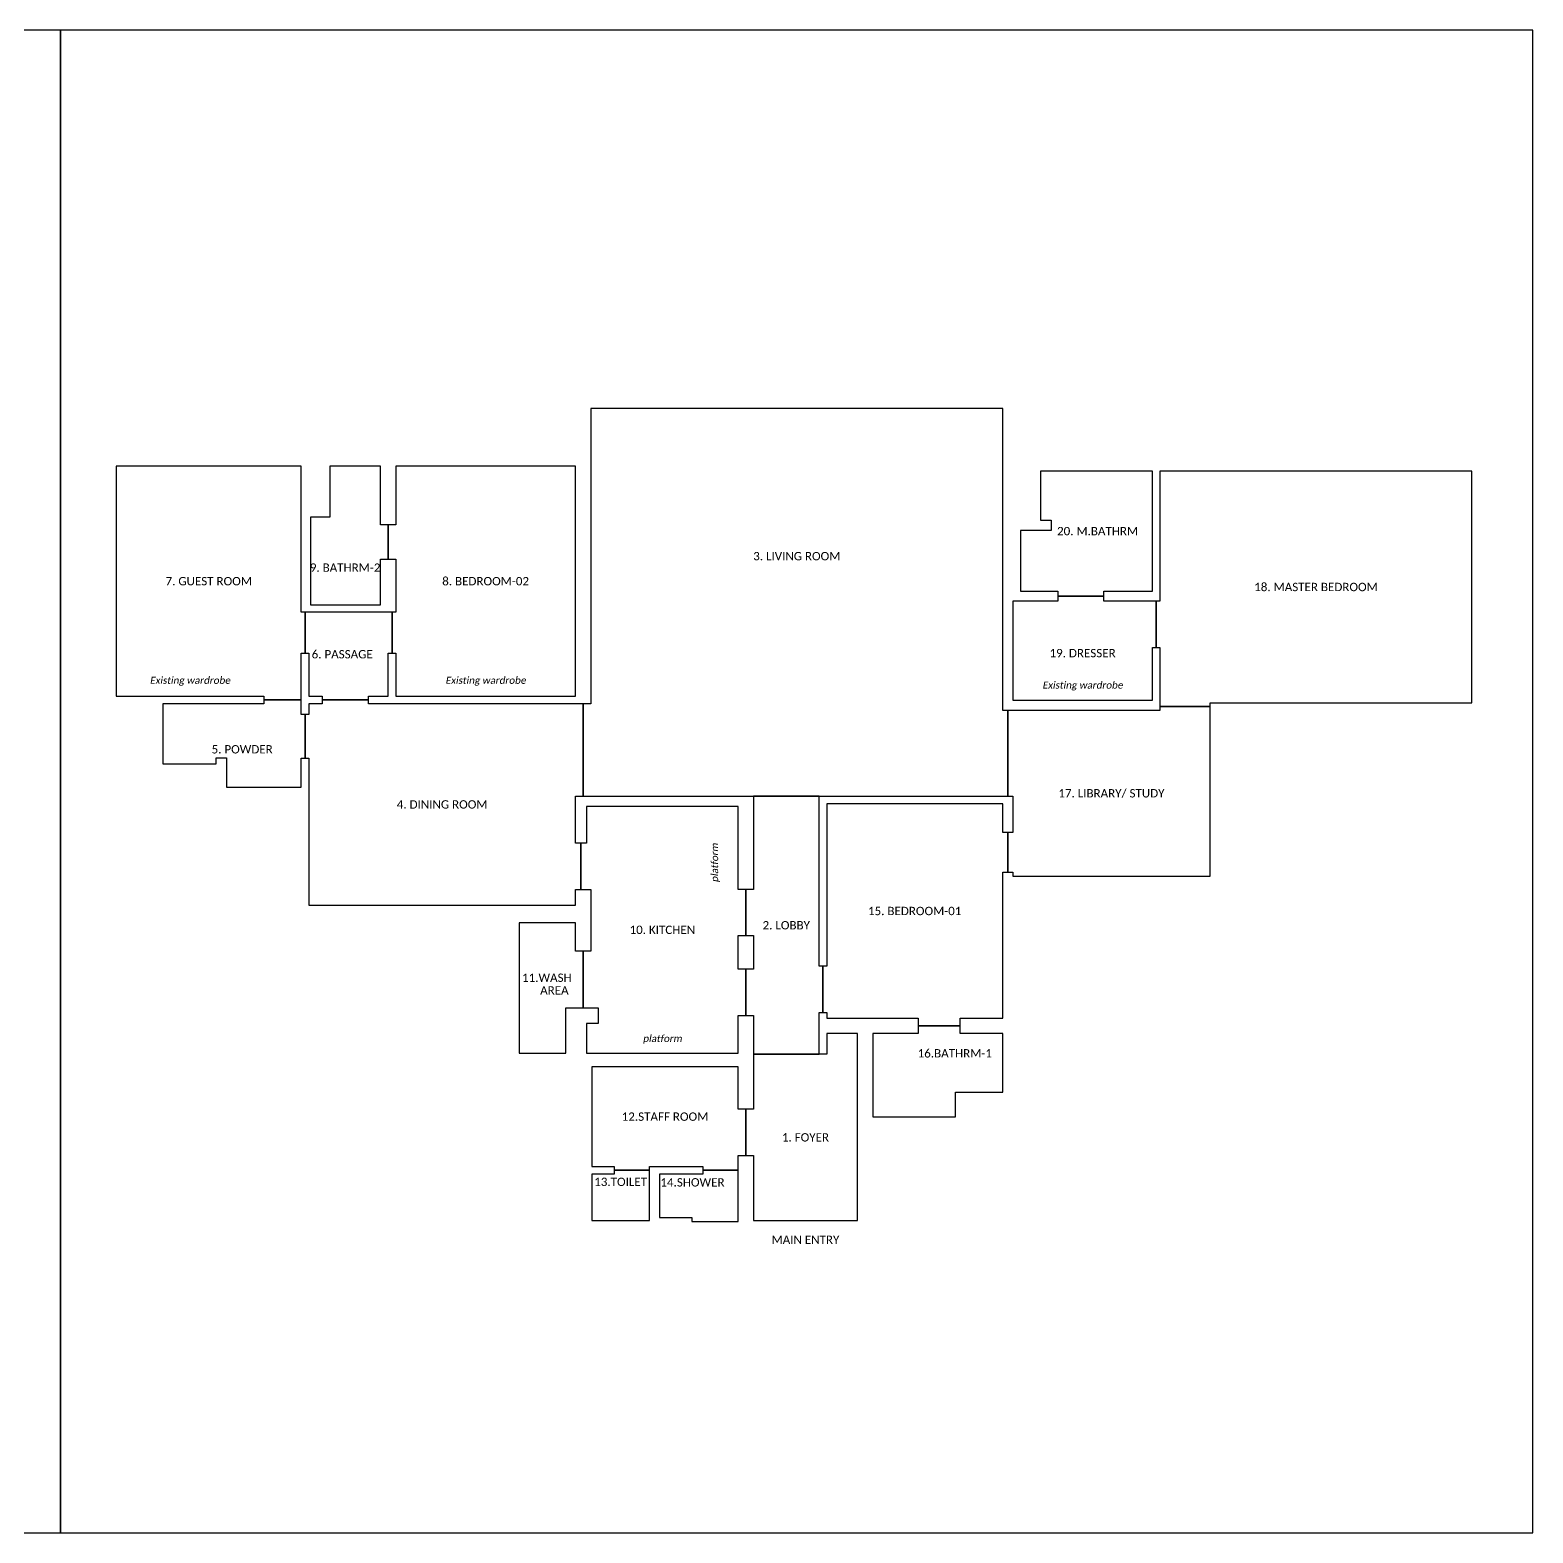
# Model space of a CAD drawing. Header units: millimetres. Extents: x -178592 to 87348, y -1412 to 59448.
# Drawn here: x 57629 to 87348, y 0 to 29724 of the extents above; entities that cross this region are included whole.
import ezdxf
from ezdxf.enums import TextEntityAlignment as Align

# ---------------------------------------------------------------- set-up
doc = ezdxf.new("R2010")
doc.units = ezdxf.units.MM
doc.layers.get('Defpoints').update_dxf_attribs({"color": 211})
doc.layers.add('A-WALL', color=7, linetype='Continuous')
doc.layers.add('A_TEXT', color=1, linetype='Continuous')
doc.styles.add('starc 50', font='calibri.ttf', dxfattribs={"width": 0.8, "height": 2.3})

# ---------------------------------------------------------------- blocks, each defined once
blk = doc.blocks.new('A$C8b5b6320')
at = {"layer": 'A_TEXT', "style": 'starc 50'}
for s, p in [('20. M.BATHRM', (19711, -1555)), ('3. LIVING ROOM', (13763, -2050)), ('9. BATHRM-2', (4832, -2277)), ('7. GUEST ROOM', (2135, -2545)), ('8. BEDROOM-02', (7610, -2545)), ('18. MASTER BEDROOM', (24030, -2660)), ('6. PASSAGE', (4774, -3990)), ('19. DRESSER', (19415, -3968)), ('5. POWDER', (2796, -5870)), ('17. LIBRARY/ STUDY', (19985, -6740)), ('4. DINING ROOM', (6750, -6960)), ('15. BEDROOM-01', (16095, -9068)), ('10. KITCHEN', (11105, -9440)), ('2. LOBBY', (13555, -9350)), ('11.WASH', (8821, -10388)), ('AREA', (8970, -10638)), ('16.BATHRM-1', (16887, -11883)), ('12.STAFF ROOM', (11157, -13135)), ('1. FOYER', (13935, -13545)), ('13.TOILET', (10280, -14425)), ('14.SHOWER', (11700, -14435)), ('MAIN ENTRY', (13935, -15570))]:
    blk.add_text(s, height=165, rotation=360, dxfattribs=at).set_placement(p, align=Align.MIDDLE_CENTER)
at = {"layer": 'A_TEXT', "style": 'starc 50', "oblique": 10}
for s, rotation, p in [('Existing wardrobe', 360, (1765, -4505)), ('Existing wardrobe', 360, (7610, -4505)), ('Existing wardrobe', 360, (19415, -4600)), ('platform', 90, (12138, -8115)), ('platform', 360, (11105, -11590))]:
    blk.add_text(s, height=140, rotation=rotation, dxfattribs=at).set_placement(p, align=Align.MIDDLE_CENTER)

msp = doc.modelspace()

# ---------------------------------------------------------------- linework, layer by layer
at = {"layer": 'A-WALL', "color": 4}
for points in [[(76862.1, 22238.9), (68717.1, 22238.9), (68717.1, 16398.9), (68564.6, 16398.9), (68564.6, 14568.9), (71932.1, 14568.9), (73232.1, 14568.9), (76962.1, 14568.9), (76962.1, 16268.9), (76862.1, 16268.9), (76862.1, 22238.9)], [(63067.1, 18208.9), (62992.1, 18208.9), (62992.1, 21098.9), (59332.1, 21098.9), (59332.1, 16548.9), (62252.1, 16548.9), (62252.1, 16473.9), (62992.1, 16473.9), (62992.1, 17398.9), (63067.1, 17398.9), (63067.1, 18208.9)], [(64557.1, 19258.9), (64709.6, 19258.9), (64709.6, 19938.9), (64557.1, 19938.9), (64557.1, 21098.9), (63557.1, 21098.9), (63557.1, 20088.9), (63177.1, 20088.9), (63177.1, 18358.9), (64557.1, 18358.9), (64557.1, 19258.9)], [(68412.1, 21098.9), (64862.1, 21098.9), (64862.1, 19938.9), (64709.6, 19938.9), (64709.6, 19258.9), (64862.1, 19258.9), (64862.1, 18208.9), (64787.1, 18208.9), (64787.1, 17398.9), (64862.1, 17398.9), (64862.1, 16548.9), (68412.1, 16548.9), (68412.1, 21098.9)], [(79822.1, 20998.9), (77612.1, 20998.9), (77612.1, 20028.9), (77822.1, 20028.9), (77822.1, 19828.9), (77212.1, 19828.9), (77212.1, 18628.9), (77949.6, 18628.9), (77949.6, 18528.9), (78864.6, 18528.9), (78864.6, 18628.9), (79822.1, 18628.9), (79822.1, 20998.9)], [(86142.1, 20998.9), (79972.1, 20998.9), (79972.1, 18428.9), (79897.1, 18428.9), (79897.1, 17513.9), (79972.1, 17513.9), (79972.1, 16343.9), (80962.1, 16343.9), (80962.1, 16418.9), (86142.1, 16418.9), (86142.1, 20998.9)], [(79822.1, 17513.9), (79897.1, 17513.9), (79897.1, 18428.9), (78864.6, 18428.9), (78864.6, 18528.9), (77949.6, 18528.9), (77949.6, 18428.9), (77062.1, 18428.9), (77062.1, 16468.9), (79822.1, 16468.9), (79822.1, 17513.9)], [(64787.1, 18208.9), (63067.1, 18208.9), (63067.1, 17398.9), (63142.1, 17398.9), (63142.1, 16548.9), (63404.6, 16548.9), (63404.6, 16473.9), (64319.6, 16473.9), (64319.6, 16548.9), (64712.1, 16548.9), (64712.1, 17398.9), (64787.1, 17398.9), (64787.1, 18208.9)], [(63067.1, 16183.9), (62992.1, 16183.9), (62992.1, 16473.9), (62252.1, 16473.9), (62252.1, 16398.9), (60252.1, 16398.9), (60252.1, 15208.9), (61312.1, 15208.9), (61312.1, 15328.9), (61512.1, 15328.9), (61512.1, 14748.9), (62992.1, 14748.9), (62992.1, 15323.9), (63067.1, 15323.9), (63067.1, 16183.9)], [(68564.6, 16398.9), (64319.6, 16398.9), (64319.6, 16473.9), (63404.6, 16473.9), (63404.6, 16398.9), (63142.1, 16398.9), (63142.1, 16183.9), (63067.1, 16183.9), (63067.1, 15323.9), (63142.1, 15323.9), (63142.1, 12418.9), (68412.1, 12418.9), (68412.1, 12726.4), (68522.1, 12726.4), (68522.1, 13641.4), (68412.1, 13641.4), (68412.1, 14568.9), (68564.6, 14568.9), (68564.6, 16398.9)], [(80962.1, 16343.9), (79972.1, 16343.9), (79972.1, 16268.9), (76962.1, 16268.9), (76962.1, 14568.9), (77062.1, 14568.9), (77062.1, 13853.9), (76962.1, 13853.9), (76962.1, 13068.9), (77062.1, 13068.9), (77062.1, 12988.9), (80962.1, 12988.9), (80962.1, 16343.9)], [(73232.1, 10296.4), (73307.1, 10296.4), (73307.1, 11211.4), (73232.1, 11211.4), (73232.1, 14568.9), (71932.1, 14568.9), (71932.1, 12728.9), (71782.1, 12728.9), (71782.1, 11818.9), (71932.1, 11818.9), (71932.1, 11151.4), (71782.1, 11151.4), (71782.1, 10236.4), (71932.1, 10236.4), (71932.1, 9468.9), (73232.1, 9468.9), (73232.1, 10296.4)], [(71632.1, 14368.9), (68632.1, 14368.9), (68632.1, 13641.4), (68522.1, 13641.4), (68522.1, 12726.4), (68717.1, 12726.4), (68717.1, 11508.9), (68564.6, 11508.9), (68564.6, 10383.9), (68862.1, 10383.9), (68862.1, 10078.9), (68632.1, 10078.9), (68632.1, 9488.9), (71632.1, 9488.9), (71632.1, 10236.4), (71782.1, 10236.4), (71782.1, 11151.4), (71632.1, 11151.4), (71632.1, 11818.9), (71782.1, 11818.9), (71782.1, 12728.9), (71632.1, 12728.9), (71632.1, 14368.9)], [(76862.1, 13068.9), (76962.1, 13068.9), (76962.1, 13853.9), (76862.1, 13853.9), (76862.1, 14418.9), (73382.1, 14418.9), (73382.1, 11211.4), (73307.1, 11211.4), (73307.1, 10296.4), (73382.1, 10296.4), (73382.1, 10183.9), (75192.1, 10183.9), (75192.1, 10031.4), (76022.1, 10031.4), (76022.1, 10183.9), (76862.1, 10183.9), (76862.1, 13068.9)], [(68564.6, 11508.9), (68412.1, 11508.9), (68412.1, 12068.9), (67302.1, 12068.9), (67302.1, 9488.9), (68222.1, 9488.9), (68222.1, 10383.9), (68564.6, 10383.9), (68564.6, 11508.9)], [(73992.1, 9878.9), (73382.1, 9878.9), (73382.1, 9468.9), (73232.1, 9468.9), (71932.1, 9468.9), (71932.1, 8381.4), (71782.1, 8381.4), (71782.1, 7466.4), (71932.1, 7466.4), (71932.1, 6178.9), (73992.1, 6178.9), (73992.1, 9878.9)], [(76862.1, 9878.9), (76022.1, 9878.9), (76022.1, 10031.4), (75192.1, 10031.4), (75192.1, 9878.9), (74297.1, 9878.9), (74297.1, 8228.9), (75932.1, 8228.9), (75932.1, 8718.9), (76862.1, 8718.9), (76862.1, 9878.9)], [(71632.1, 9218.9), (68737.1, 9218.9), (68737.1, 7248.9), (69177.1, 7248.9), (69177.1, 7173.9), (69877.1, 7173.9), (69877.1, 7248.9), (70932.1, 7248.9), (70932.1, 7173.9), (71632.1, 7173.9), (71632.1, 7466.4), (71782.1, 7466.4), (71782.1, 8381.4), (71632.1, 8381.4), (71632.1, 9218.9)], [(69877.1, 7173.9), (69177.1, 7173.9), (69177.1, 7098.9), (68737.1, 7098.9), (68737.1, 6178.9), (69877.1, 6178.9), (69877.1, 7173.9)], [(71632.1, 7173.9), (70932.1, 7173.9), (70932.1, 7098.9), (70077.1, 7098.9), (70077.1, 6238.9), (70717.1, 6238.9), (70717.1, 6158.9), (71632.1, 6158.9), (71632.1, 7173.9)]]:
    msp.add_lwpolyline(points, close=True, dxfattribs=at)
at = {"layer": 'Defpoints'}
for points in [[(29115.8, 0), (58231.7, 0), (58231.7, 29723.9), (29115.8, 29723.9)], [(58231.7, 0), (87347.5, 0), (87347.5, 29723.9), (58231.7, 29723.9)]]:
    msp.add_lwpolyline(points, close=True, dxfattribs=at)

# ---------------------------------------------------------------- block references
at = {"layer": 'A_TEXT'}
msp.add_blockref('A$C8b5b6320', (59027.1, 21368.9), dxfattribs=at)

doc.saveas('drawing.dxf')
